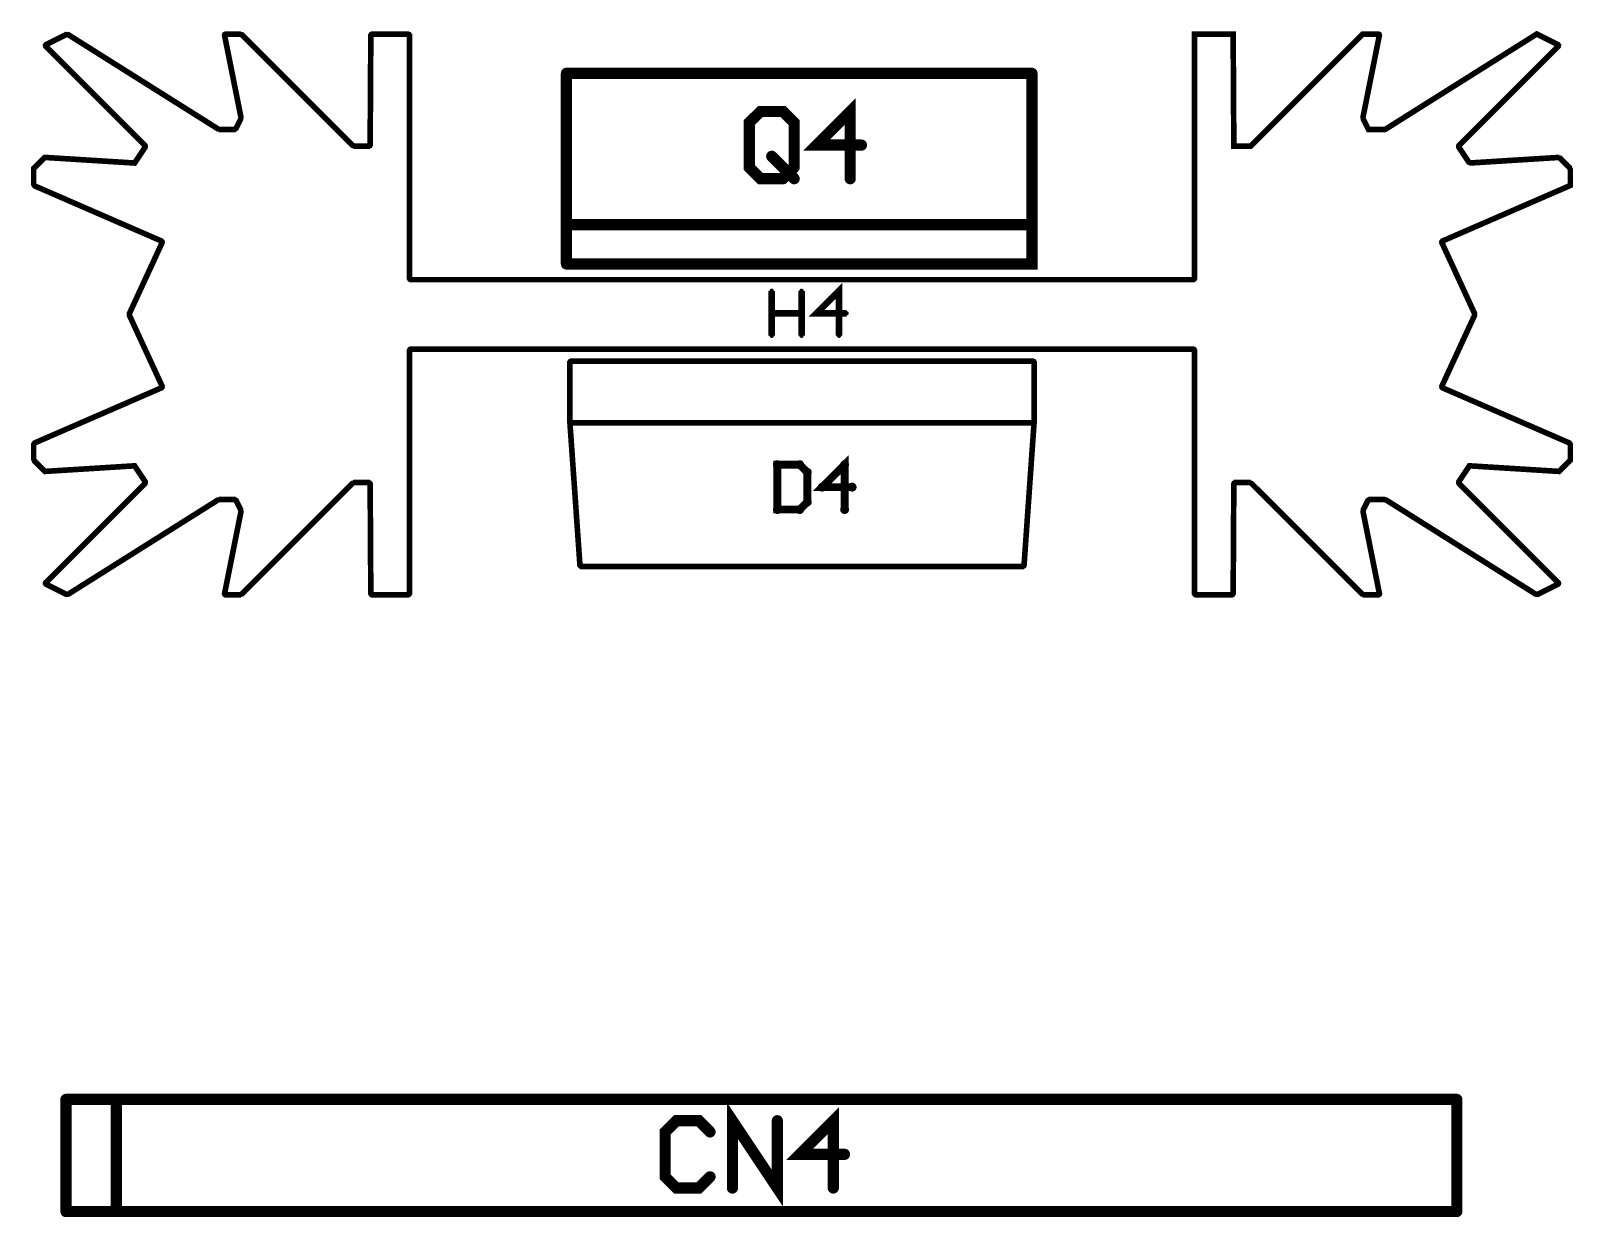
# Model space of a CAD drawing. Extents: x -4.2 to 14.8, y -3.5 to 8.8.
# Drawn here: x 0.005135 to 0.00651, y 0.003954 to 0.005012 of the extents above; entities that cross this region are included whole.
import ezdxf

# ---------------------------------------------------------------- set-up
doc = ezdxf.new("R2010")
doc.units = 0
doc.layers.add('2D_LINE_00', color=1, linetype='CONTINUOUS')

# ---------------------------------------------------------------- blocks, each defined once
blk = doc.blocks.new('SMOOTH_0$00001')
at = {"const_width": 0.00000499}
blk.add_lwpolyline([(-0.0000025, 0, 1), (0.0000025, 0, 1)], format="xyb", close=True, dxfattribs=at)
blk = doc.blocks.new('DRAWING_166')
at = {"layer": '2D_LINE_00', "const_width": 0.00001}
blk.add_lwpolyline([(0, 0), (0, 0.0001)], dxfattribs=at)
at = {"layer": '2D_LINE_00'}
for p in [(0, 0.0001), (0, 0)]:
    blk.add_blockref('SMOOTH_0$00001', p, dxfattribs=at)
blk = doc.blocks.new('DRAWING_167')
at = {"layer": '2D_LINE_00', "const_width": 0.00001}
blk.add_lwpolyline([(0, 0), (0.00124, 0)], dxfattribs=at)
at = {"layer": '2D_LINE_00'}
for p in [(0, 0), (0.00124, 0)]:
    blk.add_blockref('SMOOTH_0$00001', p, dxfattribs=at)
blk = doc.blocks.new('DRAWING_168')
at = {"layer": '2D_LINE_00', "const_width": 0.00001}
blk.add_lwpolyline([(0, 0), (0, 0.0001)], dxfattribs=at)
at = {"layer": '2D_LINE_00'}
for p in [(0, 0.0001), (0, 0)]:
    blk.add_blockref('SMOOTH_0$00001', p, dxfattribs=at)
blk = doc.blocks.new('DRAWING_169')
at = {"layer": '2D_LINE_00', "const_width": 0.00001}
blk.add_lwpolyline([(0, 0), (0.00124, 0)], dxfattribs=at)
at = {"layer": '2D_LINE_00'}
for p in [(0, 0), (0.00124, 0)]:
    blk.add_blockref('SMOOTH_0$00001', p, dxfattribs=at)
blk = doc.blocks.new('DRAWING_170')
at = {"layer": '2D_LINE_00', "const_width": 0.00001}
blk.add_lwpolyline([(0, 0), (0, 0.0001)], dxfattribs=at)
at = {"layer": '2D_LINE_00'}
for p in [(0, 0.0001), (0, 0)]:
    blk.add_blockref('SMOOTH_0$00001', p, dxfattribs=at)
blk = doc.blocks.new('DRAWING_204')
at = {"layer": '2D_LINE_00', "const_width": 0.00001}
blk.add_lwpolyline([(0, 0), (0, 0.00017)], dxfattribs=at)
at = {"layer": '2D_LINE_00'}
for p in [(0, 0.00017), (0, 0)]:
    blk.add_blockref('SMOOTH_0$00001', p, dxfattribs=at)
blk = doc.blocks.new('DRAWING_205')
at = {"layer": '2D_LINE_00', "const_width": 0.00001}
blk.add_lwpolyline([(0, 0), (0.000415, 0), (0.000415, 0.00017)], dxfattribs=at)
at = {"layer": '2D_LINE_00'}
for p in [(0.000415, 0.00017), (0, 0), (0.000415, 0)]:
    blk.add_blockref('SMOOTH_0$00001', p, dxfattribs=at)
blk = doc.blocks.new('DRAWING_206')
at = {"layer": '2D_LINE_00', "const_width": 0.00001}
blk.add_lwpolyline([(0, 0), (0.000415, 0)], dxfattribs=at)
at = {"layer": '2D_LINE_00'}
for p in [(0, 0), (0.000415, 0)]:
    blk.add_blockref('SMOOTH_0$00001', p, dxfattribs=at)
blk = doc.blocks.new('DRAWING_207')
at = {"layer": '2D_LINE_00', "const_width": 0.00001}
blk.add_lwpolyline([(0, 0), (0.000415, 0)], dxfattribs=at)
at = {"layer": '2D_LINE_00'}
for p in [(0, 0), (0.000415, 0)]:
    blk.add_blockref('SMOOTH_0$00001', p, dxfattribs=at)
blk = doc.blocks.new('DRAWING_428')
at = {"layer": '2D_LINE_00', "const_width": 0.00001}
blk.add_lwpolyline([(0, 0), (-0.00001, 0.00001), (-0.00003, 0.00001), (-0.00004, 0), (-0.00004, -0.00004), (-0.00003, -0.00005), (-0.00001, -0.00005), (0, -0.00004)], dxfattribs=at)
at = {"layer": '2D_LINE_00'}
for p in [(-0.00003, 0.00001), (-0.00001, 0.00001), (-0.00004, 0), (0, 0), (-0.00004, -0.00004), (0, -0.00004), (-0.00003, -0.00005), (-0.00001, -0.00005)]:
    blk.add_blockref('SMOOTH_0$00001', p, dxfattribs=at)
blk = doc.blocks.new('DRAWING_429')
at = {"layer": '2D_LINE_00', "const_width": 0.00001}
blk.add_lwpolyline([(0, 0), (0, 0.00006), (0.00004, 0), (0.00004, 0.00006)], dxfattribs=at)
at = {"layer": '2D_LINE_00'}
for p in [(0, 0.00006), (0.00004, 0.00006), (0, 0), (0.00004, 0)]:
    blk.add_blockref('SMOOTH_0$00001', p, dxfattribs=at)
blk = doc.blocks.new('DRAWING_430')
at = {"layer": '2D_LINE_00', "const_width": 0.00001}
blk.add_lwpolyline([(0, 0), (0, 0.00006), (-0.00003, 0.00003), (0.00001, 0.00003)], dxfattribs=at)
at = {"layer": '2D_LINE_00'}
for p in [(0, 0.00006), (-0.00003, 0.00003), (0.00001, 0.00003), (0, 0)]:
    blk.add_blockref('SMOOTH_0$00001', p, dxfattribs=at)
blk = doc.blocks.new('DRAWING_453')
at = {"layer": '2D_LINE_00', "const_width": 0.00001}
blk.add_lwpolyline([(0, 0), (0, 0.00004), (-0.00001, 0.00005), (-0.00003, 0.00005), (-0.00004, 0.00004), (-0.00004, 0), (-0.00003, -0.00001), (-0.00001, -0.00001)], dxfattribs=at)
at = {"layer": '2D_LINE_00'}
for p in [(-0.00004, 0.00004), (-0.00003, 0.00005), (-0.00001, 0.00005), (0, 0.00004), (-0.00004, 0), (0, 0), (-0.00003, -0.00001), (-0.00001, -0.00001)]:
    blk.add_blockref('SMOOTH_0$00001', p, dxfattribs=at)
blk = doc.blocks.new('DRAWING_454')
at = {"layer": '2D_LINE_00', "const_width": 0.00001}
blk.add_lwpolyline([(0, 0), (0.00002, -0.00002)], dxfattribs=at)
at = {"layer": '2D_LINE_00'}
for p in [(0, 0), (0.00002, -0.00002)]:
    blk.add_blockref('SMOOTH_0$00001', p, dxfattribs=at)
blk = doc.blocks.new('DRAWING_455')
at = {"layer": '2D_LINE_00', "const_width": 0.00001}
blk.add_lwpolyline([(0, 0), (0.00001, 0.00001)], dxfattribs=at)
at = {"layer": '2D_LINE_00'}
for p in [(0.00001, 0.00001), (0, 0)]:
    blk.add_blockref('SMOOTH_0$00001', p, dxfattribs=at)
blk = doc.blocks.new('DRAWING_456')
at = {"layer": '2D_LINE_00', "const_width": 0.00001}
blk.add_lwpolyline([(0, 0), (0, 0.00006), (-0.00003, 0.00003), (0.00001, 0.00003)], dxfattribs=at)
at = {"layer": '2D_LINE_00'}
for p in [(0, 0.00006), (-0.00003, 0.00003), (0.00001, 0.00003), (0, 0)]:
    blk.add_blockref('SMOOTH_0$00001', p, dxfattribs=at)
blk = doc.blocks.new('SMOOTH_0$000007874')
at = {"const_width": 0.00000394}
blk.add_lwpolyline([(-0.000002, 0, 1), (0.000002, 0, 1)], format="xyb", close=True, dxfattribs=at)
blk = doc.blocks.new('DRAWING_586')
at = {"layer": '2D_LINE_00', "const_width": 0.00000701}
blk.add_lwpolyline([(0, 0), (0, -0.00004), (0.00002, -0.00004), (0.0000267, -0.0000333), (0.0000267, -0.0000067), (0.00002, 0), (0, 0)], dxfattribs=at)
at = {"layer": '2D_LINE_00'}
for p in [(0, 0), (0, 0), (0.00002, 0), (0.0000267, -0.0000067), (0, -0.00004), (0.00002, -0.00004), (0.0000267, -0.0000333)]:
    blk.add_blockref('SMOOTH_0$000007874', p, dxfattribs=at)
blk = doc.blocks.new('DRAWING_587')
at = {"layer": '2D_LINE_00', "const_width": 0.00000701}
blk.add_lwpolyline([(0, 0), (0, 0.00004), (-0.00002, 0.00002), (0.0000067, 0.00002)], dxfattribs=at)
at = {"layer": '2D_LINE_00'}
for p in [(0, 0.00004), (-0.00002, 0.00002), (0.0000067, 0.00002), (0, 0)]:
    blk.add_blockref('SMOOTH_0$000007874', p, dxfattribs=at)
blk = doc.blocks.new('SMOOTH_0$000003937')
at = {"const_width": 0.00000197}
blk.add_lwpolyline([(-0.000001, 0, 1), (0.000001, 0, 1)], format="xyb", close=True, dxfattribs=at)
blk = doc.blocks.new('DRAWING_1378')
at = {"layer": '2D_LINE_00', "const_width": 0.00000601}
blk.add_lwpolyline([(0, 0), (0, -0.00004), (0, -0.00002), (0.0000266, -0.00002), (0.0000266, 0), (0.0000266, -0.00004)], dxfattribs=at)
at = {"layer": '2D_LINE_00'}
for p in [(0, 0), (0.0000266, 0), (0, -0.00002), (0.0000266, -0.00002), (0, -0.00004), (0.0000266, -0.00004)]:
    blk.add_blockref('SMOOTH_0$000003937', p, dxfattribs=at)
blk = doc.blocks.new('DRAWING_1379')
at = {"layer": '2D_LINE_00', "const_width": 0.00000601}
blk.add_lwpolyline([(0, 0), (0, 0.00004), (-0.00002, 0.00002), (0.0000067, 0.00002)], dxfattribs=at)
at = {"layer": '2D_LINE_00'}
for p in [(0, 0.00004), (-0.00002, 0.00002), (0.0000067, 0.00002), (0, 0)]:
    blk.add_blockref('SMOOTH_0$000003937', p, dxfattribs=at)
blk = doc.blocks.new('DRAWING_1893')
at = {"layer": '2D_LINE_00', "const_width": 0.00000501}
blk.add_lwpolyline([(0, 0), (0, 0.0000551)], dxfattribs=at)
at = {"layer": '2D_LINE_00'}
for p in [(0, 0.0000551), (0, 0)]:
    blk.add_blockref('SMOOTH_0$000003937', p, dxfattribs=at)
blk = doc.blocks.new('DRAWING_1894')
at = {"layer": '2D_LINE_00', "const_width": 0.00000501}
blk.add_lwpolyline([(0, 0), (0.0003959, 0)], dxfattribs=at)
at = {"layer": '2D_LINE_00'}
for p in [(0, 0), (0.0003959, 0)]:
    blk.add_blockref('SMOOTH_0$000003937', p, dxfattribs=at)
blk = doc.blocks.new('DRAWING_1895')
at = {"layer": '2D_LINE_00', "const_width": 0.00000501}
blk.add_lwpolyline([(0, 0), (0.0004138, 0)], dxfattribs=at)
at = {"layer": '2D_LINE_00'}
for p in [(0, 0), (0.0004138, 0)]:
    blk.add_blockref('SMOOTH_0$000003937', p, dxfattribs=at)
blk = doc.blocks.new('DRAWING_1896')
at = {"layer": '2D_LINE_00', "const_width": 0.00000501}
blk.add_lwpolyline([(0, 0), (0.0004138, 0)], dxfattribs=at)
at = {"layer": '2D_LINE_00'}
for p in [(0, 0), (0.0004138, 0)]:
    blk.add_blockref('SMOOTH_0$000003937', p, dxfattribs=at)
blk = doc.blocks.new('DRAWING_1897')
at = {"layer": '2D_LINE_00', "const_width": 0.00000501}
blk.add_lwpolyline([(0, 0), (0.000009, -0.000128)], dxfattribs=at)
at = {"layer": '2D_LINE_00'}
for p in [(0, 0), (0.000009, -0.000128)]:
    blk.add_blockref('SMOOTH_0$000003937', p, dxfattribs=at)
blk = doc.blocks.new('DRAWING_1898')
at = {"layer": '2D_LINE_00', "const_width": 0.00000501}
blk.add_lwpolyline([(0, 0), (0, 0.0000551)], dxfattribs=at)
at = {"layer": '2D_LINE_00'}
for p in [(0, 0.0000551), (0, 0)]:
    blk.add_blockref('SMOOTH_0$000003937', p, dxfattribs=at)
blk = doc.blocks.new('DRAWING_1899')
at = {"layer": '2D_LINE_00', "const_width": 0.00000501}
blk.add_lwpolyline([(0, 0), (0.000009, 0.000128)], dxfattribs=at)
at = {"layer": '2D_LINE_00'}
for p in [(0.000009, 0.000128), (0, 0)]:
    blk.add_blockref('SMOOTH_0$000003937', p, dxfattribs=at)
blk = doc.blocks.new('DRAWING_1913')
at = {"layer": '2D_LINE_00', "const_width": 0.00000501}
blk.add_lwpolyline([(0, 0), (0.00001, 0.000015), (0.00009, 0.00001), (0.0001, 0.00002), (0.0001, 0.000035)], dxfattribs=at)
at = {"layer": '2D_LINE_00'}
for p in [(0.0001, 0.000035), (0.00001, 0.000015), (0.0001, 0.00002), (0, 0), (0.00009, 0.00001)]:
    blk.add_blockref('SMOOTH_0$000003937', p, dxfattribs=at)
blk = doc.blocks.new('DRAWING_1914')
at = {"layer": '2D_LINE_00', "const_width": 0.00000501}
blk.add_lwpolyline([(0, 0), (0.000115, -0.00005)], dxfattribs=at)
at = {"layer": '2D_LINE_00'}
for p in [(0, 0), (0.000115, -0.00005)]:
    blk.add_blockref('SMOOTH_0$000003937', p, dxfattribs=at)
blk = doc.blocks.new('DRAWING_1915')
at = {"layer": '2D_LINE_00', "const_width": 0.00000501}
blk.add_lwpolyline([(0, 0), (0.00003, 0.000065)], dxfattribs=at)
at = {"layer": '2D_LINE_00'}
for p in [(0.00003, 0.000065), (0, 0)]:
    blk.add_blockref('SMOOTH_0$000003937', p, dxfattribs=at)
blk = doc.blocks.new('DRAWING_1916')
at = {"layer": '2D_LINE_00', "const_width": 0.00000501}
blk.add_lwpolyline([(0, 0), (0.00003, 0.000065)], dxfattribs=at)
at = {"layer": '2D_LINE_00'}
for p in [(0.00003, 0.000065), (0, 0)]:
    blk.add_blockref('SMOOTH_0$000003937', p, dxfattribs=at)
blk = doc.blocks.new('DRAWING_1917')
at = {"layer": '2D_LINE_00', "const_width": 0.00000501}
blk.add_lwpolyline([(0, 0), (0.000115, -0.00005)], dxfattribs=at)
at = {"layer": '2D_LINE_00'}
for p in [(0, 0), (0.000115, -0.00005)]:
    blk.add_blockref('SMOOTH_0$000003937', p, dxfattribs=at)
blk = doc.blocks.new('DRAWING_1918')
at = {"layer": '2D_LINE_00', "const_width": 0.00000501}
blk.add_lwpolyline([(0, 0), (0, 0.000015), (0.00001, 0.000025), (0.00009, 0.00002), (0.0001, 0.000035)], dxfattribs=at)
at = {"layer": '2D_LINE_00'}
for p in [(0.0001, 0.000035), (0, 0.000015), (0.00001, 0.000025), (0.00009, 0.00002), (0, 0)]:
    blk.add_blockref('SMOOTH_0$000003937', p, dxfattribs=at)
blk = doc.blocks.new('DRAWING_1919')
at = {"layer": '2D_LINE_00', "const_width": 0.00000501}
blk.add_lwpolyline([(0, 0), (0.00003, -0.000065)], dxfattribs=at)
at = {"layer": '2D_LINE_00'}
for p in [(0, 0), (0.00003, -0.000065)]:
    blk.add_blockref('SMOOTH_0$000003937', p, dxfattribs=at)
blk = doc.blocks.new('DRAWING_1920')
at = {"layer": '2D_LINE_00', "const_width": 0.00000501}
blk.add_lwpolyline([(0, 0), (0.000115, 0.00005), (0.000115, 0.000065)], dxfattribs=at)
at = {"layer": '2D_LINE_00'}
for p in [(0.000115, 0.000065), (0.000115, 0.00005), (0, 0)]:
    blk.add_blockref('SMOOTH_0$000003937', p, dxfattribs=at)
blk = doc.blocks.new('DRAWING_1921')
at = {"layer": '2D_LINE_00', "const_width": 0.00000501}
blk.add_lwpolyline([(0, 0), (0.00001, -0.00001)], dxfattribs=at)
at = {"layer": '2D_LINE_00'}
for p in [(0, 0), (0.00001, -0.00001)]:
    blk.add_blockref('SMOOTH_0$000003937', p, dxfattribs=at)
blk = doc.blocks.new('DRAWING_1922')
at = {"layer": '2D_LINE_00', "const_width": 0.00000501}
blk.add_lwpolyline([(0, 0), (0.00008, 0.000005)], dxfattribs=at)
at = {"layer": '2D_LINE_00'}
for p in [(0, 0), (0.00008, 0.000005)]:
    blk.add_blockref('SMOOTH_0$000003937', p, dxfattribs=at)
blk = doc.blocks.new('DRAWING_1923')
at = {"layer": '2D_LINE_00', "const_width": 0.00000501}
blk.add_lwpolyline([(0, 0), (0.00001, -0.000015)], dxfattribs=at)
at = {"layer": '2D_LINE_00'}
for p in [(0, 0), (0.00001, -0.000015)]:
    blk.add_blockref('SMOOTH_0$000003937', p, dxfattribs=at)
blk = doc.blocks.new('DRAWING_1924')
at = {"layer": '2D_LINE_00', "const_width": 0.00000501}
blk.add_lwpolyline([(0, 0), (0.00003, -0.000065)], dxfattribs=at)
at = {"layer": '2D_LINE_00'}
for p in [(0, 0), (0.00003, -0.000065)]:
    blk.add_blockref('SMOOTH_0$000003937', p, dxfattribs=at)
blk = doc.blocks.new('DRAWING_1925')
at = {"layer": '2D_LINE_00', "const_width": 0.00000501}
blk.add_lwpolyline([(0, 0), (0.000115, 0.00005)], dxfattribs=at)
at = {"layer": '2D_LINE_00'}
for p in [(0.000115, 0.00005), (0, 0)]:
    blk.add_blockref('SMOOTH_0$000003937', p, dxfattribs=at)
blk = doc.blocks.new('DRAWING_1926')
at = {"layer": '2D_LINE_00', "const_width": 0.00000501}
blk.add_lwpolyline([(0, 0), (0, 0.000015)], dxfattribs=at)
at = {"layer": '2D_LINE_00'}
for p in [(0, 0.000015), (0, 0)]:
    blk.add_blockref('SMOOTH_0$000003937', p, dxfattribs=at)
blk = doc.blocks.new('DRAWING_1927')
at = {"layer": '2D_LINE_00', "const_width": 0.00000501}
blk.add_lwpolyline([(0, 0), (0.00001, -0.00001), (0.00009, -0.000005), (0.0001, -0.00002)], dxfattribs=at)
at = {"layer": '2D_LINE_00'}
for p in [(0, 0), (0.00001, -0.00001), (0.00009, -0.000005), (0.0001, -0.00002)]:
    blk.add_blockref('SMOOTH_0$000003937', p, dxfattribs=at)
blk = doc.blocks.new('DRAWING_1928')
at = {"layer": '2D_LINE_00', "const_width": 0.00000501}
blk.add_lwpolyline([(0, 0), (0.00009, -0.00009)], dxfattribs=at)
at = {"layer": '2D_LINE_00'}
for p in [(0, 0), (0.00009, -0.00009)]:
    blk.add_blockref('SMOOTH_0$000003937', p, dxfattribs=at)
blk = doc.blocks.new('DRAWING_1929')
at = {"layer": '2D_LINE_00', "const_width": 0.00000501}
blk.add_lwpolyline([(0, 0), (0.00002, 0.00001)], dxfattribs=at)
at = {"layer": '2D_LINE_00'}
for p in [(0, 0), (0.00002, 0.00001)]:
    blk.add_blockref('SMOOTH_0$000003937', p, dxfattribs=at)
blk = doc.blocks.new('DRAWING_1930')
at = {"layer": '2D_LINE_00', "const_width": 0.00000501}
blk.add_lwpolyline([(0, 0), (0.000135, -0.000085)], dxfattribs=at)
at = {"layer": '2D_LINE_00'}
for p in [(0, 0), (0.000135, -0.000085)]:
    blk.add_blockref('SMOOTH_0$000003937', p, dxfattribs=at)
blk = doc.blocks.new('DRAWING_1931')
at = {"layer": '2D_LINE_00', "const_width": 0.00000501}
blk.add_lwpolyline([(0, 0), (0.000015, 0)], dxfattribs=at)
at = {"layer": '2D_LINE_00'}
for p in [(0, 0), (0.000015, 0)]:
    blk.add_blockref('SMOOTH_0$000003937', p, dxfattribs=at)
blk = doc.blocks.new('DRAWING_1932')
at = {"layer": '2D_LINE_00', "const_width": 0.00000501}
blk.add_lwpolyline([(0, 0), (0.000005, 0.00001)], dxfattribs=at)
at = {"layer": '2D_LINE_00'}
for p in [(0, 0), (0.000005, 0.00001)]:
    blk.add_blockref('SMOOTH_0$000003937', p, dxfattribs=at)
blk = doc.blocks.new('DRAWING_1933')
at = {"layer": '2D_LINE_00', "const_width": 0.00000501}
blk.add_lwpolyline([(0, 0), (0.000015, -0.000075)], dxfattribs=at)
at = {"layer": '2D_LINE_00'}
for p in [(0, 0), (0.000015, -0.000075)]:
    blk.add_blockref('SMOOTH_0$000003937', p, dxfattribs=at)
blk = doc.blocks.new('DRAWING_1934')
at = {"layer": '2D_LINE_00', "const_width": 0.00000501}
blk.add_lwpolyline([(0, 0), (0.000015, 0)], dxfattribs=at)
at = {"layer": '2D_LINE_00'}
for p in [(0, 0), (0.000015, 0)]:
    blk.add_blockref('SMOOTH_0$000003937', p, dxfattribs=at)
blk = doc.blocks.new('DRAWING_1935')
at = {"layer": '2D_LINE_00', "const_width": 0.00000501}
blk.add_lwpolyline([(0, 0), (0.0001, -0.0001)], dxfattribs=at)
at = {"layer": '2D_LINE_00'}
for p in [(0, 0), (0.0001, -0.0001)]:
    blk.add_blockref('SMOOTH_0$000003937', p, dxfattribs=at)
blk = doc.blocks.new('DRAWING_1936')
at = {"layer": '2D_LINE_00', "const_width": 0.00000501}
blk.add_lwpolyline([(0, 0), (0.000015, 0)], dxfattribs=at)
at = {"layer": '2D_LINE_00'}
for p in [(0, 0), (0.000015, 0)]:
    blk.add_blockref('SMOOTH_0$000003937', p, dxfattribs=at)
blk = doc.blocks.new('DRAWING_1937')
at = {"layer": '2D_LINE_00', "const_width": 0.00000501}
blk.add_lwpolyline([(0, 0), (0.0000006, 0.0001)], dxfattribs=at)
at = {"layer": '2D_LINE_00'}
for p in [(0.0000006, 0.0001), (0, 0)]:
    blk.add_blockref('SMOOTH_0$000003937', p, dxfattribs=at)
blk = doc.blocks.new('DRAWING_1938')
at = {"layer": '2D_LINE_00', "const_width": 0.00000501}
blk.add_lwpolyline([(0, 0), (0.0000344, 0)], dxfattribs=at)
at = {"layer": '2D_LINE_00'}
for p in [(0, 0), (0.0000344, 0)]:
    blk.add_blockref('SMOOTH_0$000003937', p, dxfattribs=at)
blk = doc.blocks.new('DRAWING_1939')
at = {"layer": '2D_LINE_00', "const_width": 0.00000501}
blk.add_lwpolyline([(0, 0), (0, 0.000219)], dxfattribs=at)
at = {"layer": '2D_LINE_00'}
for p in [(0, 0.000219), (0, 0)]:
    blk.add_blockref('SMOOTH_0$000003937', p, dxfattribs=at)
blk = doc.blocks.new('DRAWING_1940')
at = {"layer": '2D_LINE_00', "const_width": 0.00000501}
blk.add_lwpolyline([(0, 0), (0.0007, 0)], dxfattribs=at)
at = {"layer": '2D_LINE_00'}
for p in [(0, 0), (0.0007, 0)]:
    blk.add_blockref('SMOOTH_0$000003937', p, dxfattribs=at)
blk = doc.blocks.new('DRAWING_1941')
at = {"layer": '2D_LINE_00', "const_width": 0.00000501}
blk.add_lwpolyline([(0, 0), (0.0007, 0)], dxfattribs=at)
at = {"layer": '2D_LINE_00'}
for p in [(0, 0), (0.0007, 0)]:
    blk.add_blockref('SMOOTH_0$000003937', p, dxfattribs=at)
blk = doc.blocks.new('DRAWING_1942')
at = {"layer": '2D_LINE_00', "const_width": 0.00000501}
blk.add_lwpolyline([(0, 0), (0, 0.000219)], dxfattribs=at)
at = {"layer": '2D_LINE_00'}
for p in [(0, 0.000219), (0, 0)]:
    blk.add_blockref('SMOOTH_0$000003937', p, dxfattribs=at)
blk = doc.blocks.new('DRAWING_1943')
at = {"layer": '2D_LINE_00', "const_width": 0.00000501}
blk.add_lwpolyline([(0, 0), (0.0000344, 0)], dxfattribs=at)
at = {"layer": '2D_LINE_00'}
for p in [(0, 0), (0.0000344, 0)]:
    blk.add_blockref('SMOOTH_0$000003937', p, dxfattribs=at)
blk = doc.blocks.new('DRAWING_1944')
at = {"layer": '2D_LINE_00', "const_width": 0.00000501}
blk.add_lwpolyline([(0, 0), (0.0000006, 0.0001)], dxfattribs=at)
at = {"layer": '2D_LINE_00'}
for p in [(0.0000006, 0.0001), (0, 0)]:
    blk.add_blockref('SMOOTH_0$000003937', p, dxfattribs=at)
blk = doc.blocks.new('DRAWING_1945')
at = {"layer": '2D_LINE_00', "const_width": 0.00000501}
blk.add_lwpolyline([(0, 0), (0.000015, 0)], dxfattribs=at)
at = {"layer": '2D_LINE_00'}
for p in [(0, 0), (0.000015, 0)]:
    blk.add_blockref('SMOOTH_0$000003937', p, dxfattribs=at)
blk = doc.blocks.new('DRAWING_1946')
at = {"layer": '2D_LINE_00', "const_width": 0.00000501}
blk.add_lwpolyline([(0, 0), (0.0001, -0.0001)], dxfattribs=at)
at = {"layer": '2D_LINE_00'}
for p in [(0, 0), (0.0001, -0.0001)]:
    blk.add_blockref('SMOOTH_0$000003937', p, dxfattribs=at)
blk = doc.blocks.new('DRAWING_1947')
at = {"layer": '2D_LINE_00', "const_width": 0.00000501}
blk.add_lwpolyline([(0, 0), (0.000015, 0)], dxfattribs=at)
at = {"layer": '2D_LINE_00'}
for p in [(0, 0), (0.000015, 0)]:
    blk.add_blockref('SMOOTH_0$000003937', p, dxfattribs=at)
blk = doc.blocks.new('DRAWING_1948')
at = {"layer": '2D_LINE_00', "const_width": 0.00000501}
blk.add_lwpolyline([(0, 0), (0.000015, -0.000075)], dxfattribs=at)
at = {"layer": '2D_LINE_00'}
for p in [(0, 0), (0.000015, -0.000075)]:
    blk.add_blockref('SMOOTH_0$000003937', p, dxfattribs=at)
blk = doc.blocks.new('DRAWING_1949')
at = {"layer": '2D_LINE_00', "const_width": 0.00000501}
blk.add_lwpolyline([(0, 0), (0.000005, 0.00001)], dxfattribs=at)
at = {"layer": '2D_LINE_00'}
for p in [(0, 0), (0.000005, 0.00001)]:
    blk.add_blockref('SMOOTH_0$000003937', p, dxfattribs=at)
blk = doc.blocks.new('DRAWING_1950')
at = {"layer": '2D_LINE_00', "const_width": 0.00000501}
blk.add_lwpolyline([(0, 0), (0.000015, 0)], dxfattribs=at)
at = {"layer": '2D_LINE_00'}
for p in [(0, 0), (0.000015, 0)]:
    blk.add_blockref('SMOOTH_0$000003937', p, dxfattribs=at)
blk = doc.blocks.new('DRAWING_1951')
at = {"layer": '2D_LINE_00', "const_width": 0.00000501}
blk.add_lwpolyline([(0, 0), (0.000135, -0.000085)], dxfattribs=at)
at = {"layer": '2D_LINE_00'}
for p in [(0, 0), (0.000135, -0.000085)]:
    blk.add_blockref('SMOOTH_0$000003937', p, dxfattribs=at)
blk = doc.blocks.new('DRAWING_1952')
at = {"layer": '2D_LINE_00', "const_width": 0.00000501}
blk.add_lwpolyline([(0, 0), (0.00002, 0.00001)], dxfattribs=at)
at = {"layer": '2D_LINE_00'}
for p in [(0, 0), (0.00002, 0.00001)]:
    blk.add_blockref('SMOOTH_0$000003937', p, dxfattribs=at)
blk = doc.blocks.new('DRAWING_1953')
at = {"layer": '2D_LINE_00', "const_width": 0.00000501}
blk.add_lwpolyline([(0, 0), (0.00009, -0.00009)], dxfattribs=at)
at = {"layer": '2D_LINE_00'}
for p in [(0, 0), (0.00009, -0.00009)]:
    blk.add_blockref('SMOOTH_0$000003937', p, dxfattribs=at)
blk = doc.blocks.new('DRAWING_1954')
at = {"layer": '2D_LINE_00', "const_width": 0.00000501}
blk.add_lwpolyline([(0, 0), (0, 0.000219), (0.0000344, 0.000219), (0.000035, 0.000119), (0.00005, 0.000119), (0.00015, 0.000219), (0.000165, 0.000219)], dxfattribs=at)
at = {"layer": '2D_LINE_00'}
for p in [(0, 0.000219), (0.0000344, 0.000219), (0.00015, 0.000219), (0.000165, 0.000219), (0.000035, 0.000119), (0.00005, 0.000119), (0, 0)]:
    blk.add_blockref('SMOOTH_0$000003937', p, dxfattribs=at)
blk = doc.blocks.new('DRAWING_1955')
at = {"layer": '2D_LINE_00', "const_width": 0.00000501}
blk.add_lwpolyline([(0, 0), (0.000015, 0.000075)], dxfattribs=at)
at = {"layer": '2D_LINE_00'}
for p in [(0.000015, 0.000075), (0, 0)]:
    blk.add_blockref('SMOOTH_0$000003937', p, dxfattribs=at)
blk = doc.blocks.new('DRAWING_1956')
at = {"layer": '2D_LINE_00', "const_width": 0.00000501}
blk.add_lwpolyline([(0, 0), (0.000005, -0.00001), (0.00002, -0.00001), (0.000155, 0.000075), (0.000175, 0.000065)], dxfattribs=at)
at = {"layer": '2D_LINE_00'}
for p in [(0.000155, 0.000075), (0.000175, 0.000065), (0, 0), (0.000005, -0.00001), (0.00002, -0.00001)]:
    blk.add_blockref('SMOOTH_0$000003937', p, dxfattribs=at)
blk = doc.blocks.new('DRAWING_1957')
at = {"layer": '2D_LINE_00', "const_width": 0.00000501}
blk.add_lwpolyline([(0, 0), (0.00009, 0.00009)], dxfattribs=at)
at = {"layer": '2D_LINE_00'}
for p in [(0.00009, 0.00009), (0, 0)]:
    blk.add_blockref('SMOOTH_0$000003937', p, dxfattribs=at)
blk = doc.blocks.new('DRAWING_1958')
at = {"layer": '2D_LINE_00', "const_width": 0.00000501}
blk.add_lwpolyline([(0, 0), (0, 0.000219)], dxfattribs=at)
at = {"layer": '2D_LINE_00'}
for p in [(0, 0.000219), (0, 0)]:
    blk.add_blockref('SMOOTH_0$000003937', p, dxfattribs=at)
blk = doc.blocks.new('DRAWING_1959')
at = {"layer": '2D_LINE_00', "const_width": 0.00000501}
blk.add_lwpolyline([(0, 0), (0.0000344, 0)], dxfattribs=at)
at = {"layer": '2D_LINE_00'}
for p in [(0, 0), (0.0000344, 0)]:
    blk.add_blockref('SMOOTH_0$000003937', p, dxfattribs=at)
blk = doc.blocks.new('DRAWING_1960')
at = {"layer": '2D_LINE_00', "const_width": 0.00000501}
blk.add_lwpolyline([(0, 0), (0.0000006, -0.0001)], dxfattribs=at)
at = {"layer": '2D_LINE_00'}
for p in [(0, 0), (0.0000006, -0.0001)]:
    blk.add_blockref('SMOOTH_0$000003937', p, dxfattribs=at)
blk = doc.blocks.new('DRAWING_1961')
at = {"layer": '2D_LINE_00', "const_width": 0.00000501}
blk.add_lwpolyline([(0, 0), (0.000015, 0)], dxfattribs=at)
at = {"layer": '2D_LINE_00'}
for p in [(0, 0), (0.000015, 0)]:
    blk.add_blockref('SMOOTH_0$000003937', p, dxfattribs=at)
blk = doc.blocks.new('DRAWING_1962')
at = {"layer": '2D_LINE_00', "const_width": 0.00000501}
blk.add_lwpolyline([(0, 0), (0.0001, 0.0001)], dxfattribs=at)
at = {"layer": '2D_LINE_00'}
for p in [(0.0001, 0.0001), (0, 0)]:
    blk.add_blockref('SMOOTH_0$000003937', p, dxfattribs=at)
blk = doc.blocks.new('DRAWING_1963')
at = {"layer": '2D_LINE_00', "const_width": 0.00000501}
blk.add_lwpolyline([(0, 0), (0.000015, 0)], dxfattribs=at)
at = {"layer": '2D_LINE_00'}
for p in [(0, 0), (0.000015, 0)]:
    blk.add_blockref('SMOOTH_0$000003937', p, dxfattribs=at)
blk = doc.blocks.new('DRAWING_1964')
at = {"layer": '2D_LINE_00', "const_width": 0.00000501}
blk.add_lwpolyline([(0, 0), (0.000015, 0.000075)], dxfattribs=at)
at = {"layer": '2D_LINE_00'}
for p in [(0.000015, 0.000075), (0, 0)]:
    blk.add_blockref('SMOOTH_0$000003937', p, dxfattribs=at)
blk = doc.blocks.new('DRAWING_1965')
at = {"layer": '2D_LINE_00', "const_width": 0.00000501}
blk.add_lwpolyline([(0, 0), (0.000005, -0.00001)], dxfattribs=at)
at = {"layer": '2D_LINE_00'}
for p in [(0, 0), (0.000005, -0.00001)]:
    blk.add_blockref('SMOOTH_0$000003937', p, dxfattribs=at)
blk = doc.blocks.new('DRAWING_1966')
at = {"layer": '2D_LINE_00', "const_width": 0.00000501}
blk.add_lwpolyline([(0, 0), (0.000015, 0)], dxfattribs=at)
at = {"layer": '2D_LINE_00'}
for p in [(0, 0), (0.000015, 0)]:
    blk.add_blockref('SMOOTH_0$000003937', p, dxfattribs=at)
blk = doc.blocks.new('DRAWING_1967')
at = {"layer": '2D_LINE_00', "const_width": 0.00000501}
blk.add_lwpolyline([(0, 0), (0.000135, 0.000085)], dxfattribs=at)
at = {"layer": '2D_LINE_00'}
for p in [(0.000135, 0.000085), (0, 0)]:
    blk.add_blockref('SMOOTH_0$000003937', p, dxfattribs=at)
blk = doc.blocks.new('DRAWING_1968')
at = {"layer": '2D_LINE_00', "const_width": 0.00000501}
blk.add_lwpolyline([(0, 0), (0.00002, -0.00001)], dxfattribs=at)
at = {"layer": '2D_LINE_00'}
for p in [(0, 0), (0.00002, -0.00001)]:
    blk.add_blockref('SMOOTH_0$000003937', p, dxfattribs=at)
blk = doc.blocks.new('DRAWING_1969')
at = {"layer": '2D_LINE_00', "const_width": 0.00000501}
blk.add_lwpolyline([(0, 0), (0.00009, 0.00009)], dxfattribs=at)
at = {"layer": '2D_LINE_00'}
for p in [(0.00009, 0.00009), (0, 0)]:
    blk.add_blockref('SMOOTH_0$000003937', p, dxfattribs=at)

msp = doc.modelspace()

# ---------------------------------------------------------------- block references
for name, p in [('DRAWING_1952', (0.005147, 0.004999)), ('DRAWING_1951', (0.005167, 0.005009)), ('DRAWING_1947', (0.005307, 0.005009)), ('DRAWING_1948', (0.005307, 0.005009)), ('DRAWING_1946', (0.005322, 0.005009)), ('DRAWING_1944', (0.005437, 0.004909)), ('DRAWING_1943', (0.0054376, 0.005009)), ('DRAWING_1942', (0.005472, 0.00479)), ('DRAWING_1954', (0.006172, 0.00479)), ('DRAWING_1956', (0.006322, 0.004934)), ('DRAWING_1955', (0.006322, 0.004934)), ('DRAWING_1953', (0.005147, 0.004999)), ('DRAWING_1957', (0.006407, 0.004909)), ('DRAWING_204', (0.005612, 0.004804)), ('DRAWING_205', (0.005612, 0.004804)), ('DRAWING_206', (0.005612, 0.004974)), ('DRAWING_456', (0.005865, 0.00488)), ('DRAWING_1949', (0.005317, 0.004924)), ('DRAWING_453', (0.005815, 0.00489)), ('DRAWING_1950', (0.005302, 0.004924)), ('DRAWING_1918', (0.005137, 0.004874)), ('DRAWING_1945', (0.005422, 0.004909)), ('DRAWING_1923', (0.006407, 0.004909)), ('DRAWING_454', (0.005795, 0.0049)), ('DRAWING_1922', (0.006417, 0.004894)), ('DRAWING_1921', (0.006497, 0.004899)), ('DRAWING_455', (0.005805, 0.00488)), ('DRAWING_1920', (0.006392, 0.004824)), ('DRAWING_1917', (0.005137, 0.004874)), ('DRAWING_207', (0.005612, 0.004839)), ('DRAWING_1916', (0.005222, 0.004759)), ('DRAWING_1919', (0.006392, 0.004824)), ('DRAWING_1941', (0.005472, 0.00479)), ('DRAWING_1379', (0.005855, 0.00474)), ('DRAWING_1378', (0.005795, 0.00478)), ('DRAWING_1924', (0.005222, 0.004759)), ('DRAWING_1915', (0.006392, 0.004694)), ('DRAWING_1940', (0.005472, 0.004728)), ('DRAWING_1958', (0.005472, 0.004509)), ('DRAWING_1939', (0.006172, 0.004509)), ('DRAWING_1893', (0.0056151, 0.0046623)), ('DRAWING_1895', (0.0056151, 0.0047174)), ('DRAWING_1898', (0.0060289, 0.0046623)), ('DRAWING_1925', (0.005137, 0.004644)), ('DRAWING_1914', (0.006392, 0.004694)), ('DRAWING_1896', (0.0056151, 0.0046623)), ('DRAWING_1897', (0.0056151, 0.0046623)), ('DRAWING_1899', (0.0060199, 0.0045343)), ('DRAWING_1926', (0.005137, 0.004629)), ('DRAWING_1913', (0.006407, 0.004609)), ('DRAWING_1927', (0.005137, 0.004629)), ('DRAWING_586', (0.0058, 0.004625)), ('DRAWING_587', (0.00586, 0.004585)), ('DRAWING_1969', (0.005147, 0.004519)), ('DRAWING_1962', (0.005322, 0.004509)), ('DRAWING_1961', (0.005422, 0.004609)), ('DRAWING_1960', (0.005437, 0.004609)), ('DRAWING_1937', (0.0062064, 0.004509)), ('DRAWING_1936', (0.006207, 0.004609)), ('DRAWING_1935', (0.006222, 0.004609)), ('DRAWING_1928', (0.006407, 0.004609)), ('DRAWING_1967', (0.005167, 0.004509)), ('DRAWING_1966', (0.005302, 0.004594)), ('DRAWING_1965', (0.005317, 0.004594)), ('DRAWING_1932', (0.006322, 0.004584)), ('DRAWING_1931', (0.006327, 0.004594)), ('DRAWING_1930', (0.006342, 0.004594)), ('DRAWING_1964', (0.005307, 0.004509)), ('DRAWING_1933', (0.006322, 0.004584)), ('DRAWING_1894', (0.0056241, 0.0045343)), ('DRAWING_1968', (0.005147, 0.004519)), ('DRAWING_1963', (0.005307, 0.004509)), ('DRAWING_1959', (0.0054376, 0.004509)), ('DRAWING_1938', (0.006172, 0.004509)), ('DRAWING_1934', (0.006322, 0.004509)), ('DRAWING_1929', (0.006477, 0.004509)), ('DRAWING_167', (0.0051658, 0.004059)), ('DRAWING_170', (0.0051658, 0.003959)), ('DRAWING_166', (0.0052108, 0.003959)), ('DRAWING_429', (0.00576, 0.00398)), ('DRAWING_168', (0.0064058, 0.003959)), ('DRAWING_428', (0.00574, 0.00403)), ('DRAWING_430', (0.0058499, 0.00398)), ('DRAWING_169', (0.0051658, 0.003959))]:
    msp.add_blockref(name, p)

doc.saveas('drawing.dxf')
